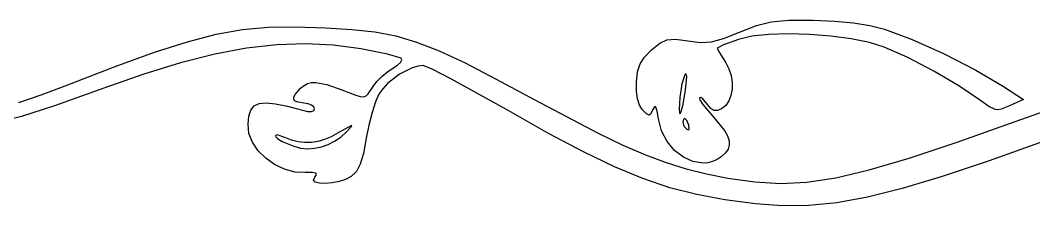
# Model space of a CAD drawing. Extents: x 9 to 1857, y 16 to 982.
# Drawn here: x 1422.3 to 1622, y 932.1 to 968.7 of the extents above; entities that cross this region are included whole.
import ezdxf

# ---------------------------------------------------------------- set-up
doc = ezdxf.new("R2010")
doc.units = 0

msp = doc.modelspace()

# ---------------------------------------------------------------- linework, layer by layer
at = {"layer": 'Layer 1'}
for p, q in [((1570.299163, 968.413231), (1573.730692, 968.7156)), ((1573.730692, 968.7156), (1578.5454, 968.73106)), ((1578.5454, 968.73106), (1582.808314, 968.580977)), ((1460.892075, 965.966201), (1466.063107, 966.894997)), ((1466.063107, 966.894997), (1471.125863, 967.364368)), ((1471.125863, 967.364368), (1476.45363, 967.457077)), ((1476.45363, 967.457077), (1482.4197, 967.255888)), ((1482.4197, 967.255888), (1487.650418, 966.926245)), ((1487.650418, 966.926245), (1492.1502, 966.427648)), ((1564.0345, 966.36999), (1567.363027, 967.67951)), ((1567.363027, 967.67951), (1570.299163, 968.413231)), ((1582.808314, 968.580977), (1586.484888, 968.245953)), ((1586.484888, 968.245953), (1589.712192, 967.708706)), ((1589.712192, 967.708706), (1592.6273, 966.95195)), ((1592.6273, 966.95195), (1598.039811, 964.941732)), ((1455.239477, 964.495215), (1460.892075, 965.966201)), ((1492.1502, 966.427648), (1496.273801, 965.637811)), ((1496.273801, 965.637811), (1500.375975, 964.434451)), ((1548.341611, 964.234797), (1549.727888, 964.892005)), ((1549.727888, 964.892005), (1551.397045, 964.98294)), ((1551.397045, 964.98294), (1553.8773, 964.63692)), ((1558.5116, 964.452535), (1560.874884, 965.099554)), ((1560.874884, 965.099554), (1564.0345, 966.36999)), ((1563.8572, 964.9564), (1560.898213, 963.851392)), ((1566.470979, 965.561055), (1563.8572, 964.9564)), ((1569.828858, 965.914111), (1566.470979, 965.561055)), ((1573.697798, 966.027895), (1569.828858, 965.914111)), ((1577.844763, 965.914738), (1573.697798, 966.027895)), ((1582.036713, 965.586966), (1577.844763, 965.914738)), ((1586.040611, 965.05691), (1582.036713, 965.586966)), ((1589.623419, 964.336899), (1586.040611, 965.05691)), ((1598.039811, 964.941732), (1604.356213, 962.104949)), ((1448.732025, 962.399277), (1455.239477, 964.495215)), ((1466.895862, 963.213234), (1460.61195, 962.028287)), ((1472.82623, 963.897803), (1466.895862, 963.213234)), ((1478.493686, 964.095867), (1472.82623, 963.897803)), ((1483.988865, 963.821302), (1478.493686, 964.095867)), ((1489.4024, 963.087979), (1483.988865, 963.821302)), ((1494.68605, 962.02243), (1489.4024, 963.087979)), ((1500.375975, 964.434451), (1504.811477, 962.695283)), ((1504.811477, 962.695283), (1509.935062, 960.298023)), ((1545.310994, 961.465651), (1546.71, 962.881593)), ((1546.71, 962.882), (1548.341611, 964.234797)), ((1546.71, 962.881593), (1546.71, 962.882)), ((1553.8773, 964.63692), (1556.370466, 964.330977)), ((1556.370466, 964.330977), (1558.5116, 964.452535)), ((1560.898213, 963.851392), (1559.6571, 963.18781)), ((1559.6571, 963.18781), (1560.13435, 962.202949)), ((1592.5521, 963.43926), (1589.623419, 964.336899)), ((1597.176297, 961.384271), (1592.5521, 963.43926)), ((1440.996429, 959.595623), (1448.732025, 962.399277)), ((1460.61195, 962.028287), (1453.883858, 960.329088)), ((1497.3819, 961.235269), (1494.68605, 962.02243)), ((1497.243737, 960.418065), (1497.514152, 960.89879)), ((1497.514152, 960.89879), (1497.3819, 961.235269)), ((1544.4347, 960.111176), (1545.310994, 961.465651)), ((1560.13435, 962.202949), (1561.307, 960.32553)), ((1602.32375, 958.694901), (1597.176297, 961.384271)), ((1604.356213, 962.104949), (1610.618708, 958.901541)), ((1431.6594, 956.001488), (1440.996429, 959.595623)), ((1453.883858, 960.329088), (1446.620953, 958.101763)), ((1494.62918, 958.573605), (1495.7138, 959.280409)), ((1495.7138, 959.280409), (1496.62538, 959.857227)), ((1496.62538, 959.857227), (1497.243737, 960.418065)), ((1499.515239, 959.35295), (1497.016687, 958.058091)), ((1500.675421, 959.699203), (1499.515239, 959.35295)), ((1501.6964, 959.792927), (1500.675421, 959.699203)), ((1503.48457, 959.063874), (1501.6964, 959.792927)), ((1507.257812, 957.132057), (1503.48457, 959.063874)), ((1509.935062, 960.298023), (1516.101485, 957.120386)), ((1543.953806, 958.543914), (1544.4347, 960.111176)), ((1561.307, 960.32553), (1561.946458, 959.121631)), ((1561.946458, 959.121631), (1562.36432, 957.816912)), ((1607.276353, 955.770311), (1602.32375, 958.694901)), ((1610.618708, 958.901541), (1615.8695, 955.79145)), ((1446.620953, 958.101763), (1438.7326, 955.332439)), ((1492.571239, 956.654336), (1493.539412, 957.658854)), ((1493.539412, 957.658854), (1494.62918, 958.573605)), ((1497.016687, 958.058091), (1494.679592, 956.218812)), ((1518.5478, 950.835787), (1507.257812, 957.132057)), ((1516.101485, 957.120386), (1523.6655, 953.040088)), ((1543.741, 956.489613), (1543.953806, 958.543914)), ((1553.2534, 957.94193), (1552.694847, 956.196735)), ((1553.545138, 958.126361), (1553.2534, 957.94193)), ((1553.4035, 954.90567), (1553.66895, 957.650309)), ((1553.66895, 957.650309), (1553.545138, 958.126361)), ((1562.36432, 957.816912), (1562.565894, 956.472055)), ((1426.37736, 953.997298), (1431.6594, 956.001488)), ((1438.7326, 955.332439), (1429.055252, 951.844234)), ((1476.437616, 954.105364), (1477.548, 955.33671)), ((1477.548, 955.33671), (1478.220839, 955.860223)), ((1478.220839, 955.860223), (1478.926708, 956.224425)), ((1478.926708, 956.224425), (1479.698344, 956.4279)), ((1479.698344, 956.4279), (1480.568487, 956.469233)), ((1480.568487, 956.469233), (1482.735248, 956.059805)), ((1482.735248, 956.059805), (1485.6889, 954.984813)), ((1485.6889, 954.984813), (1488.398058, 953.916612)), ((1490.881773, 954.196068), (1491.8514, 955.678229)), ((1491.8514, 955.678229), (1492.571239, 956.654336)), ((1493.72123, 955.192035), (1492.9828, 954.145577)), ((1494.679592, 956.218812), (1493.72123, 955.192035)), ((1543.747658, 954.724799), (1543.741, 956.489613)), ((1543.953338, 953.209136), (1543.747658, 954.724799)), ((1552.694847, 956.196735), (1552.267075, 953.469429)), ((1552.833525, 951.843446), (1553.4035, 954.90567)), ((1562.556488, 955.147741), (1562.341407, 953.904653)), ((1562.565894, 956.472055), (1562.556488, 955.147741)), ((1611.316, 953.00966), (1607.276353, 955.770311)), ((1615.8695, 955.79145), (1619.9687, 953.09589)), ((1422.03288, 952.512897), (1426.37736, 953.997298)), ((1476.177, 953.190362), (1476.201182, 953.607891)), ((1476.364881, 952.853636), (1476.177, 953.190362)), ((1476.201182, 953.607891), (1476.437616, 954.105364)), ((1476.764634, 952.598569), (1476.364881, 952.853636)), ((1488.398058, 953.916612), (1489.273774, 953.671884)), ((1489.273774, 953.671884), (1489.929837, 953.63128)), ((1489.929837, 953.63128), (1490.44094, 953.803206)), ((1490.44094, 953.803206), (1490.881773, 954.196068)), ((1492.9828, 954.145577), (1492.311194, 952.645777)), ((1523.6655, 953.040088), (1536.057828, 946.503622)), ((1544.350398, 951.977446), (1543.953338, 953.209136)), ((1552.267075, 953.469429), (1552.119316, 951.085163)), ((1556.422442, 953.467908), (1556.1584, 953.447633)), ((1556.1584, 953.447633), (1556.242861, 953.012555)), ((1556.242861, 953.012555), (1556.802663, 952.125924)), ((1556.811538, 953.225251), (1556.422442, 953.467908)), ((1557.7553, 952.124743), (1556.811538, 953.225251)), ((1561.925961, 952.803472), (1561.315456, 951.90488)), ((1562.341407, 953.904653), (1561.925961, 952.803472)), ((1613.150611, 951.68329), (1611.316, 953.00966)), ((1619.9687, 953.09589), (1617.2238, 951.84873)), ((1618.354, 948.741888), (1630.159427, 952.913211)), ((1429.055252, 951.844234), (1422.510362, 949.765114)), ((1467.343593, 949.787841), (1467.719173, 950.990699)), ((1467.719173, 950.990699), (1468.364096, 951.820359)), ((1468.364096, 951.820359), (1469.343612, 952.293611)), ((1469.343612, 952.293611), (1470.722978, 952.427243)), ((1470.722978, 952.427243), (1472.567445, 952.238046)), ((1472.567445, 952.238046), (1474.942268, 951.742807)), ((1474.942268, 951.742807), (1477.9127, 950.958317)), ((1478.199, 952.33685), (1476.764634, 952.598569)), ((1477.9127, 950.958317), (1478.905375, 950.745947)), ((1479.0334, 952.218188), (1478.199, 952.33685)), ((1478.905375, 950.745947), (1479.652275, 950.728159)), ((1479.7097, 951.976234), (1479.0334, 952.218188)), ((1479.652275, 950.728159), (1480.128162, 950.901742)), ((1480.15785, 951.646245), (1479.7097, 951.976234)), ((1480.128162, 950.901742), (1480.3078, 951.26348)), ((1480.3078, 951.26348), (1480.15785, 951.646245)), ((1492.311194, 952.645777), (1491.616825, 950.506758)), ((1526.412567, 946.383863), (1518.5478, 950.835787)), ((1544.9312, 951.064553), (1544.350398, 951.977446)), ((1545.713688, 950.253363), (1544.9312, 951.064553)), ((1546.9621, 951.101493), (1546.573138, 950.268974)), ((1547.289058, 951.670901), (1546.9621, 951.101493)), ((1547.4318, 951.713008), (1547.289058, 951.670901)), ((1547.564913, 951.586487), (1547.4318, 951.713008)), ((1547.814836, 950.806865), (1547.564913, 951.586487)), ((1548.064, 949.290653), (1547.814836, 950.806865)), ((1552.119316, 951.085163), (1552.197075, 950.435781)), ((1552.4008, 950.3691), (1552.833525, 951.843446)), ((1556.802663, 952.125924), (1558.9782, 949.514273)), ((1558.393253, 951.312578), (1557.7553, 952.124743)), ((1558.998075, 950.920351), (1558.393253, 951.312578)), ((1559.671484, 950.916523), (1558.998075, 950.920351)), ((1560.5152, 951.26956), (1559.671484, 950.916523)), ((1561.315456, 951.90488), (1560.5152, 951.26956)), ((1614.420613, 951.111775), (1613.150611, 951.68329)), ((1614.996776, 951.079043), (1614.420613, 951.111775)), ((1615.615258, 951.19897), (1614.996776, 951.079043)), ((1617.2238, 951.84873), (1615.615258, 951.19897)), ((1422.510362, 949.765114), (1420.078492, 949.161711)), ((1467.1721, 948.194997), (1467.343593, 949.787841)), ((1491.616825, 950.506758), (1490.981594, 948.013772)), ((1546.209, 949.987217), (1545.713688, 950.253363)), ((1546.573138, 950.268974), (1546.209, 949.987217)), ((1548.679955, 946.884859), (1548.064, 949.290653)), ((1552.197075, 950.435781), (1552.282026, 950.319246)), ((1552.282026, 950.319246), (1552.4008, 950.36909)), ((1552.4008, 950.36909), (1552.4008, 950.3691)), ((1552.9971, 949.240463), (1552.8584, 948.594191)), ((1553.27815, 949.337454), (1552.9971, 949.240463)), ((1553.640725, 948.91584), (1553.27815, 949.337454)), ((1554.024, 948.0063), (1553.640725, 948.91584)), ((1558.9782, 949.514273), (1561.078006, 946.948932)), ((1606.906314, 944.678774), (1618.354, 948.741888)), ((1467.364029, 946.405353), (1467.1721, 948.194997)), ((1487.554025, 947.947751), (1484.921, 946.479588)), ((1485.434631, 945.685432), (1486.5677, 946.70914)), ((1486.5677, 946.70914), (1487.456722, 947.658904)), ((1487.456722, 947.658904), (1487.611408, 947.886928)), ((1487.611408, 947.886928), (1487.554025, 947.947751)), ((1490.981594, 948.013772), (1490.4874, 945.452067)), ((1549.771967, 944.772165), (1548.679955, 946.884859)), ((1552.8584, 948.594191), (1553.071138, 947.852991)), ((1553.071138, 947.852991), (1553.6435, 947.211361)), ((1553.6435, 947.211361), (1553.6435, 947.21136)), ((1553.6435, 947.21136), (1553.938838, 947.087324)), ((1553.938838, 947.087324), (1554.10735, 947.19228)), ((1554.10735, 947.19228), (1554.024, 948.0063)), ((1561.078006, 946.948932), (1561.681835, 945.894041)), ((1468.066658, 944.648122), (1467.364029, 946.405353)), ((1472.9058, 946.089098), (1472.612297, 946.014176)), ((1472.612297, 946.014176), (1472.6544, 945.725567)), ((1472.6544, 945.725567), (1473.078589, 945.313621)), ((1474.404, 945.604411), (1472.9058, 946.089098)), ((1473.078589, 945.313621), (1473.886112, 944.823707)), ((1473.886112, 944.823707), (1476.1874, 943.855407)), ((1475.754432, 945.090105), (1474.404, 945.604411)), ((1477.072634, 944.752166), (1475.754432, 945.090105)), ((1478.369607, 944.59151), (1477.072634, 944.752166)), ((1480.943861, 944.805719), (1479.65635, 944.609056)), ((1482.243141, 945.182418), (1480.943861, 944.805719)), ((1483.565187, 945.740068), (1482.243141, 945.182418)), ((1482.950651, 944.188565), (1484.223823, 944.843831)), ((1484.921, 946.479588), (1483.565187, 945.740068)), ((1484.223823, 944.843831), (1485.434631, 945.685432)), ((1490.4874, 945.452067), (1489.923811, 942.40946)), ((1533.271233, 942.73636), (1526.412567, 946.383863)), ((1536.057828, 946.503622), (1541.051345, 944.100279)), ((1551.23518, 943.015966), (1549.771967, 944.772165)), ((1561.681835, 945.894041), (1561.99525, 944.954467)), ((1561.99525, 944.954467), (1562.023477, 944.102807)), ((1624.0604, 944.899487), (1613.218662, 941.008416)), ((1469.198448, 942.992353), (1468.066658, 944.648122)), ((1470.677862, 941.50709), (1469.198448, 942.992353)), ((1476.1874, 943.855407), (1476.1874, 943.8552)), ((1476.1874, 943.8552), (1477.541789, 943.515388)), ((1477.541789, 943.515388), (1478.910683, 943.383045)), ((1479.65635, 944.609056), (1478.369607, 944.59151)), ((1478.910683, 943.383045), (1480.278707, 943.453945)), ((1480.278707, 943.453945), (1481.630488, 943.723861)), ((1481.630488, 943.723861), (1482.950651, 944.188565)), ((1539.372111, 939.799726), (1533.271233, 942.73636)), ((1541.051345, 944.100279), (1545.500875, 942.168913)), ((1552.964738, 941.67966), (1551.23518, 943.015966)), ((1561.771744, 943.31166), (1561.245276, 942.553623)), ((1562.023477, 944.102807), (1561.771744, 943.31166)), ((1597.446308, 941.523962), (1606.906314, 944.678774)), ((1472.423363, 940.261379), (1470.677862, 941.50709)), ((1489.923811, 942.40946), (1489.304787, 940.314249)), ((1545.500875, 942.168913), (1549.599752, 940.631063)), ((1554.855784, 940.826644), (1552.964738, 941.67966)), ((1556.803464, 940.520312), (1554.855784, 940.826644)), ((1558.702921, 940.824063), (1557.765774, 940.591965)), ((1559.601799, 941.224531), (1558.702921, 940.824063)), ((1560.4493, 941.801293), (1559.601799, 941.224531)), ((1561.245276, 942.553623), (1560.4493, 941.801293)), ((1589.604307, 939.204675), (1597.446308, 941.523962)), ((1613.218662, 941.008416), (1603.97858, 937.902979)), ((1474.353411, 939.324268), (1472.423363, 940.261379)), ((1476.386469, 938.764802), (1474.353411, 939.324268)), ((1478.441, 938.652027), (1476.386469, 938.764802)), ((1479.809172, 938.696556), (1478.441, 938.652027)), ((1480.5372, 938.585247), (1479.809172, 938.696556)), ((1488.52322, 938.897868), (1487.472, 937.891747)), ((1489.304787, 940.314249), (1488.52322, 938.897868)), ((1544.963512, 937.480406), (1539.372111, 939.799726)), ((1549.599752, 940.631063), (1553.541309, 939.408266)), ((1553.541309, 939.408266), (1557.518881, 938.422062)), ((1557.765774, 940.591965), (1556.803464, 940.520312)), ((1583.010637, 937.648138), (1589.604307, 939.204675)), ((1480.085502, 937.202891), (1480.3393, 937.771552)), ((1480.436419, 936.805667), (1480.085502, 937.202891)), ((1480.3393, 937.771552), (1480.691703, 938.287209)), ((1481.25332, 936.577544), (1480.436419, 936.805667)), ((1480.691703, 938.287209), (1480.5372, 938.585247)), ((1485.112619, 936.884441), (1483.730152, 936.619266)), ((1486.406145, 937.30938), (1485.112619, 936.884441)), ((1487.472, 937.891747), (1486.406145, 937.30938)), ((1550.29375, 935.684846), (1544.963512, 937.480406)), ((1557.518881, 938.422062), (1561.7258, 937.593988)), ((1561.7258, 937.593988), (1567.022881, 936.827277)), ((1567.022881, 936.827277), (1572.089598, 936.532214)), ((1572.089598, 936.532214), (1577.295626, 936.781576)), ((1577.295626, 936.781576), (1583.010637, 937.648138)), ((1603.97858, 937.902979), (1596.072792, 935.524899)), ((1482.397475, 936.516189), (1481.25332, 936.577544)), ((1483.730152, 936.619266), (1482.397475, 936.516189)), ((1555.611136, 934.319492), (1550.29375, 935.684846)), ((1596.072792, 935.524899), (1589.233937, 933.8159)), ((1561.163982, 933.29079), (1555.611136, 934.319492)), ((1567.2006, 932.505187), (1561.163982, 933.29079)), ((1583.194653, 932.717705), (1577.687577, 932.172039)), ((1589.233937, 933.8159), (1583.194653, 932.717705)), ((1572.445346, 932.120625), (1567.2006, 932.505187)), ((1577.687577, 932.172039), (1572.445346, 932.120625))]:
    msp.add_line(p, q, dxfattribs=at)

doc.saveas('drawing.dxf')
